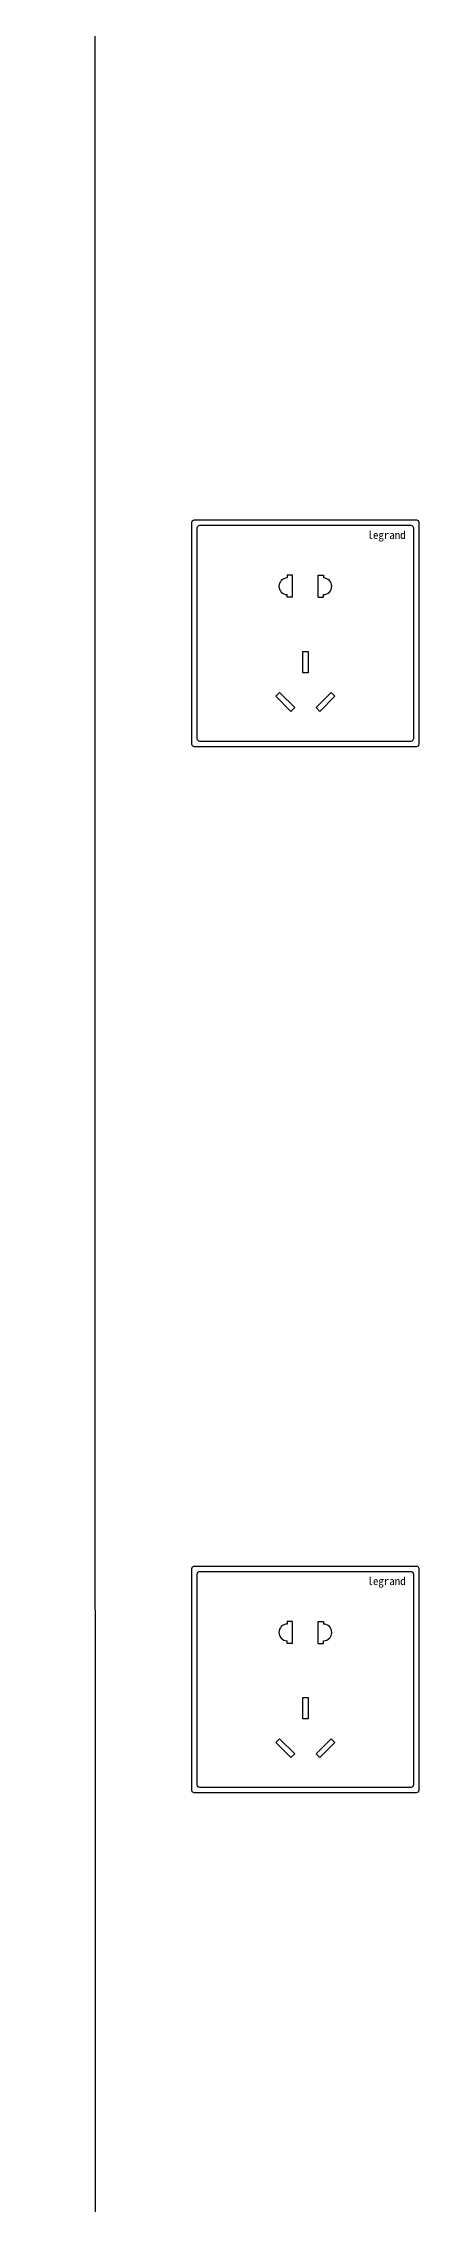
# Model space of a CAD drawing. Header units: millimetres. Extents: x -94739 to 67223, y -48947 to 34737.
# Drawn here: x -78918 to -78774, y -45885 to -45059 of the extents above; entities that cross this region are included whole.
import ezdxf

# ---------------------------------------------------------------- set-up
doc = ezdxf.new("R2010")
doc.units = ezdxf.units.MM
doc.layers.add('EL-通用', color=200, linetype='Continuous')
doc.styles.add('黑体', font='simhei.ttf')

# ---------------------------------------------------------------- blocks, each defined once
blk = doc.blocks.new('*U371')
at = {"color": 251}
for p, q in [((481330.19, 386608.94), (481330.19, 386617.18)), ((481339.86, 386608.94), (481339.86, 386617.18)), ((481334.02, 386580.62), (481334.02, 386588.62)), ((481334.02, 386588.62), (481336.02, 386588.62)), ((481336.02, 386588.62), (481336.02, 386580.62)), ((481336.02, 386580.62), (481334.02, 386580.62)), ((481323.95, 386571.82), (481325.37, 386573.23)), ((481329.61, 386566.16), (481323.95, 386571.82)), ((481325.37, 386573.23), (481331.02, 386567.58)), ((481331.02, 386567.58), (481329.61, 386566.16)), ((481344.68, 386573.23), (481339.02, 386567.58)), ((481339.02, 386567.58), (481340.44, 386566.16)), ((481340.44, 386566.16), (481346.1, 386571.82)), ((481346.1, 386571.82), (481344.68, 386573.23))]:
    blk.add_line(p, q, dxfattribs=at)
at = {"color": 4, "ltscale": 0.3}
blk.add_lwpolyline([(481376.66, 386552.94), (481293.38, 386552.94, -0.414214), (481292.52, 386553.8), (481292.52, 386637.08, -0.414214), (481293.38, 386637.94), (481376.67, 386637.94, -0.414214), (481377.52, 386637.08), (481377.52, 386553.79, -0.414214)], format="xyb", close=True, dxfattribs=at)
at = {"color": 251, "ltscale": 0.3}
blk.add_lwpolyline([(481374.52, 386554.94), (481295.52, 386554.94, -0.414214), (481294.52, 386555.94), (481294.52, 386634.94, -0.414214), (481295.52, 386635.94), (481374.52, 386635.94, -0.414214), (481375.52, 386634.94), (481375.52, 386555.94, -0.414214)], format="xyb", close=True, dxfattribs=at)
at = {"color": 251}
for points in [[(481330.19, 386617.18), (481328.19, 386617.18), (481328.19, 386616.18)], [(481339.86, 386617.18), (481341.86, 386617.18), (481341.86, 386616.18)], [(481330.19, 386608.94), (481328.19, 386608.94), (481328.19, 386609.94)], [(481339.86, 386608.94), (481341.86, 386608.94), (481341.86, 386609.94)]]:
    blk.add_lwpolyline(points, dxfattribs=at)
for centre, start, end in [((481328.25, 386613.06), 91.26587, 268.73708), ((481341.79, 386613.06), 271.26292, 88.73413)]:
    blk.add_arc(centre, 3.12, start, end, dxfattribs=at)
at = {"color": 8, "ltscale": 15, "insert": (481358.31, 386633.81), "char_height": 3, "attachment_point": 1, "line_spacing_factor": 0.36, "style": '黑体'}
blk.add_mtext_dynamic_manual_height_columns('legrand', width=8.5038, gutter_width=1, heights=[0], dxfattribs=at)

msp = doc.modelspace()

# ---------------------------------------------------------------- linework, layer by layer
at = {"color": 251}
msp.add_lwpolyline([(-78897.92, -47107.87), (-79137.75, -47107.87), (-79137.89, -44207.87), (-78898.07, -44207.87)], close=True, dxfattribs=at)

# ---------------------------------------------------------------- block references
at = {"layer": 'EL-通用', "linetype": 'ByBlock', "xscale": 1.019999999999072, "yscale": 1.019999999999072, "zscale": 1.019999999999072}
for p in [(-569779.34, -439611.86), (-569779.34, -440011.86)]:
    msp.add_blockref('*U371', p, dxfattribs=at)

doc.saveas('drawing.dxf')
